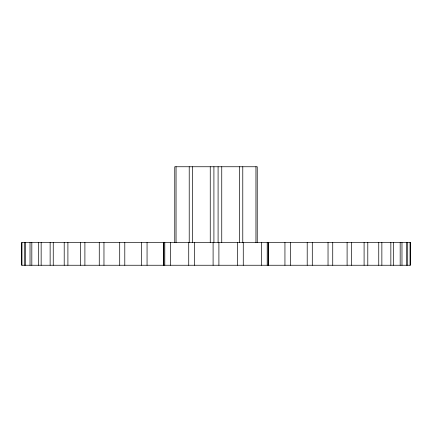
<?xml version="1.0" encoding="UTF-8"?>
<svg xmlns="http://www.w3.org/2000/svg" width="432" height="432" viewBox="0 0 432 432"><rect width="100%" height="100%" fill="white"/><g stroke="black" fill="none" stroke-linecap="round" stroke-linejoin="round"><path stroke-width="0.65" d="M410.038 242.519L410.038 265.248M407.7 242.519L407.7 265.248M406.609 242.519L406.609 265.248M401.976 242.519L401.976 265.248M400.178 242.519L400.178 265.248M393.314 242.519L393.314 265.248M390.847 242.519L390.847 265.248M381.861 242.519L381.861 265.248M378.751 242.519L378.751 265.248M367.794 242.519L367.794 265.248M364.095 242.519L364.095 265.248M351.329 242.519L351.329 265.248M347.101 242.519L347.101 265.248M332.732 242.519L332.732 265.248M328.034 242.519L328.034 265.248M312.293 242.519L312.293 265.248M307.206 242.519L307.206 265.248M290.336 242.519L290.336 265.248M284.942 242.519L284.942 265.248M268.31 242.519L268.31 265.248M268.153 242.519L268.153 265.248M267.208 242.519L267.208 265.248M261.587 242.519L261.587 265.248M257.24 242.519L257.24 166.752L174.76 166.752L174.76 242.519M255.944 166.752L255.944 242.519M243.27 242.519L243.27 265.248M242.779 166.752L242.779 242.519M239.393 166.752L239.393 242.519M237.508 242.519L237.508 265.248M221.751 166.752L221.751 242.519M218.9 242.519L218.9 265.248M218.09 166.752L218.09 242.519M213.91 166.752L213.91 242.519M213.1 242.519L213.1 265.248M210.249 166.752L210.249 242.519M194.492 242.519L194.492 265.248M192.607 166.752L192.607 242.519M189.221 166.752L189.221 242.519M188.73 242.519L188.73 265.248M176.056 166.752L176.056 242.519M170.413 242.519L170.413 265.248M164.792 242.519L164.792 265.248M163.847 242.519L163.847 265.248M163.69 242.519L163.69 265.248M147.058 242.519L147.058 265.248M141.664 242.519L141.664 265.248M124.794 242.519L124.794 265.248M119.707 242.519L119.707 265.248M103.966 242.519L103.966 265.248M99.268 242.519L99.268 265.248M84.899 242.519L84.899 265.248M80.671 242.519L80.671 265.248M67.905 242.519L67.905 265.248M64.206 242.519L64.206 265.248M53.249 242.519L53.249 265.248M50.139 242.519L50.139 265.248M41.153 242.519L41.153 265.248M38.686 242.519L38.686 265.248M31.822 242.519L31.822 265.248M30.024 242.519L30.024 265.248M25.391 242.519L25.391 265.248M24.3 242.519L24.3 265.248M21.962 242.519L21.962 265.248M410.4 242.519L21.6 242.519L21.6 265.248L410.4 265.248L410.4 242.519"/></g></svg>
